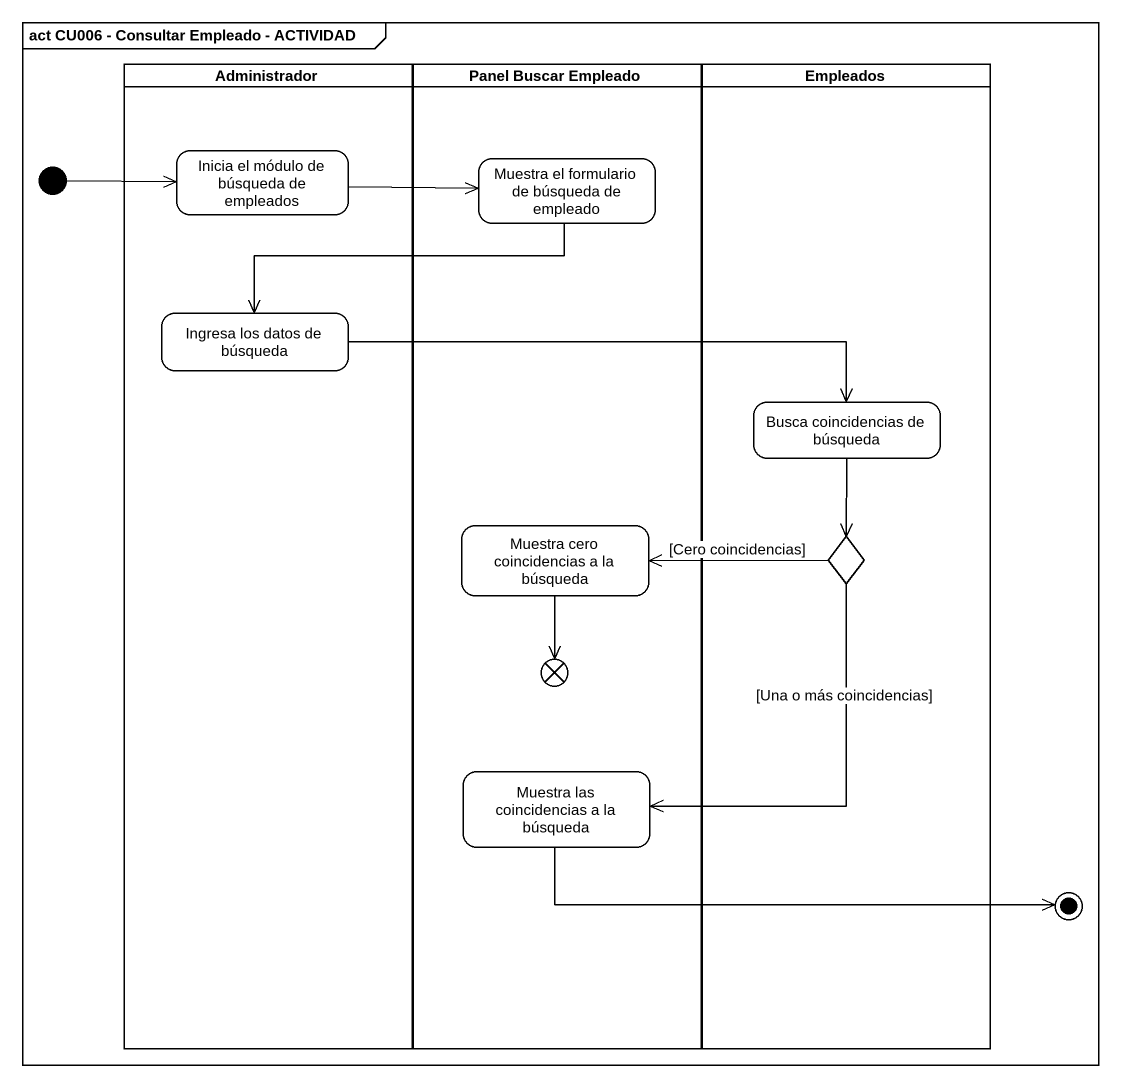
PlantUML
@startuml
mainframe act CU006 - Consultar Empleado - ACTIVIDAD
hide empty description
state Administrador <<partition>> {
  state "Inicia el módulo de búsqueda de empleados" as Inicia_el_módulo_de
  state "Ingresa los datos de búsqueda" as Ingresa_los_datos_de
}
state "Panel Buscar Empleado" as Panel_Buscar_Empleado <<partition>> {
  state "Muestra el formulario de búsqueda de empleado" as Muestra_el_formulario_de
  state "Muestra cero coincidencias a la búsqueda" as Muestra_cero_coincidencias
  state flowfinal1 <<end>>
  state "Muestra las coincidencias a la búsqueda" as Muestra_las_coincidencias_a
}
state Empleados <<partition>> {
  state "Busca coincidencias de búsqueda" as Busca_coincidencias_de
  state choice1 <<choice>>
}
state initial1 <<start>>
state final1 <<end>>
initial1 -right-> Inicia_el_módulo_de
Inicia_el_módulo_de -right-> Muestra_el_formulario_de
Muestra_el_formulario_de -left-> Ingresa_los_datos_de
Ingresa_los_datos_de -right-> Busca_coincidencias_de
Busca_coincidencias_de --> choice1
Muestra_cero_coincidencias --> flowfinal1
choice1 -left-> Muestra_cero_coincidencias : [Cero coincidencias]
choice1 --> Muestra_las_coincidencias_a : [Una o más coincidencias]
Muestra_las_coincidencias_a -right-> final1
@enduml
